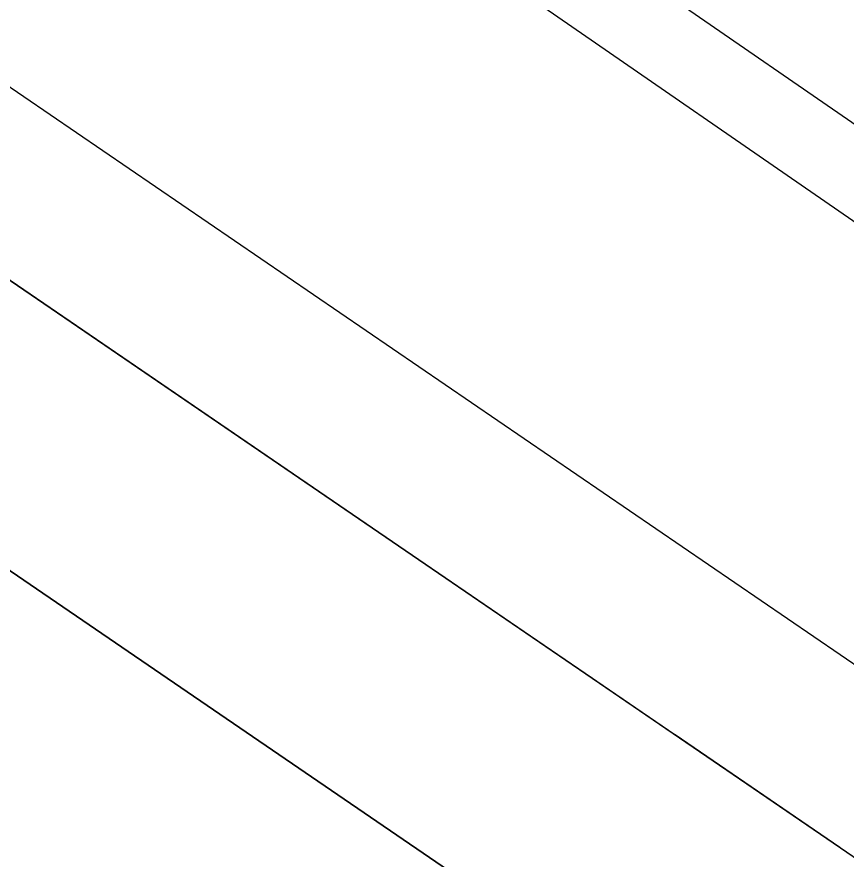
# Model space of a CAD drawing. Extents: x 363066 to 375462, y 6077936 to 6083550.
# Drawn here: x 373758.7 to 373810.6, y 6079677.7 to 6079730.4 of the extents above; entities that cross this region are included whole.
import ezdxf

# ---------------------------------------------------------------- set-up
doc = ezdxf.new("R2010")
doc.units = 0
doc.header["$LTSCALE"] = 5
doc.linetypes.add('foc-ACCESSROAD', pattern=[3.75, 2.5, -1.25])
for name, color, linetype in [('C-RW', 13, 'Continuous'), ('F-AR', 190, 'foc-ACCESSROAD'), ('F-RW', 190, 'Continuous'), ('P-PROPOSED', 10, 'Continuous')]:
    doc.layers.add(name, color=color, linetype=linetype)

msp = doc.modelspace()

# ---------------------------------------------------------------- linework, layer by layer
at = {"layer": 'C-RW', "flags": 128}
msp.add_lwpolyline([(373751.732, 6079700.197), (374115.481, 6079451.605), (374128.584, 6079441.828), (374146.168, 6079428.706), (374146.51, 6079428.451), (374148.966, 6079426.618), (374166.731, 6079413.362), (374170.548, 6079410.513), (374170.905, 6079410.248), (374187.061, 6079398.192), (374218.103, 6079375.028), (374241.216, 6079357.781), (374242.137, 6079357.094), (374253.829, 6079348.369), (374263.121, 6079341.996), (374279.633, 6079330.663), (374290.363, 6079323.313), (374305.24, 6079313.11), (374533.468, 6079156.598), (374612.152, 6079102.635), (374613.969, 6079101.389)], dxfattribs=at)
at = {"layer": 'F-AR', "flags": 128}
msp.add_lwpolyline([(374614.729, 6079127.841), (374545.682, 6079175.405), (374534.209, 6079183.148), (374316.004, 6079330.386), (374301.043, 6079340.482), (374291.725, 6079346.769), (374275.108, 6079357.984), (374252.704, 6079373.103), (374194.312, 6079412.494), (374180.13, 6079422.08), (374177.79, 6079423.825), (374177.477, 6079424.059), (374173.62, 6079426.937), (374155.665, 6079440.335), (374153.395, 6079442.029), (374153.097, 6079442.252), (374135.283, 6079455.545), (374124.202, 6079463.814), (373752.233, 6079718.024), (373722.624, 6079738.259), (373661.396, 6079780.103), (373598.383, 6079823.188), (373426.055, 6079941.02), (373380.01, 6079972.505), (373040.913, 6080204.387), (373025.12, 6080215.245), (373000.192, 6080232.384), (372976.36, 6080248.77), (372972.972, 6080251.176), (372964.687, 6080256.795), (372930.966, 6080279.98), (372924.898, 6080284.152), (372703.727, 6080438.64), (372514.399, 6080567.205), (372439.875, 6080629.51), (372369.353, 6080693.246), (372304.414, 6080754.063), (372257.298, 6080799.083), (372151.771, 6080899.927), (372122.392, 6080928.003), (371974.434, 6081069.391), (371703.587, 6081326.33), (371676.619, 6081350.57), (371654.039, 6081370.866), (371650.279, 6081374.246), (371640.799, 6081382.767), (371627.675, 6081394.564), (371620.75, 6081400.789), (371618.084, 6081403.185), (371607.67, 6081413.058), (371380.18, 6081628.78), (371336.849, 6081669.871), (371325.371, 6081680.755), (371314.489, 6081691.073), (371134.147, 6081862.086), (371112.25, 6081881.2), (371090.522, 6081896.735), (371067.975, 6081911.056), (371044.677, 6081924.119), (371033.313, 6081929.89), (371004.399, 6081942.783), (370896.232, 6081973.897), (370837.326, 6081982.459), (370817.538, 6081985.335), (370802.694, 6081987.493), (370777.959, 6081991.088), (370758.171, 6081993.965), (370550.474, 6082024.164), (370520.421, 6082028.533), (370350.091, 6082053.296), (370271.564, 6082065.845), (370241.333, 6082070.134), (370193.472, 6082076.934), (370178.63, 6082079.047), (370132.447, 6082085.601), (369884.368, 6082121.498), (369881.03, 6082122.051), (369840.269, 6082128.801), (369740.301, 6082145.359), (369717.32, 6082148.848), (369233.116, 6082222.366), (368924.176, 6082264.558), (368916.797, 6082265.565), (368902.101, 6082267.573), (368894.119, 6082268.709), (368882.275, 6082270.397), (368800.752, 6082281.928), (368678.388, 6082297.546), (368614.28, 6082302.431), (368549.633, 6082305.142), (368533.5, 6082305.819), (368521.106, 6082306.338), (368516.367, 6082306.538), (368496.47, 6082307.381), (368488.452, 6082307.722), (368462.267, 6082308.832), (368451.25, 6082309.298), (368089.192, 6082324.571), (368023.209, 6082327.355), (368015.194, 6082327.701), (368008.137, 6082327.991), (368000.112, 6082328.329), (367845.49, 6082336.499), (367809.011, 6082338.426), (367793.871, 6082339.227), (367789.025, 6082339.483), (367783.857, 6082339.755), (367782.26, 6082339.84), (367320.291, 6082361.921), (367319.499, 6082361.984), (367293.852, 6082364.226), (367263.751, 6082366.868), (367228.099, 6082369.995), (367182.484, 6082377.159), (367181.219, 6082377.359), (367179.991, 6082377.555), (367086.079, 6082393.238), (367036.92, 6082398.793), (367000.467, 6082400.176), (366542.2, 6082406.545), (366530.92, 6082406.703), (366524.537, 6082406.792), (366514.63, 6082407.246), (366478.94, 6082408.88), (366458.583, 6082410.078), (366008.313, 6082436.57), (365897.659, 6082443.082), (365812.635, 6082442.775), (365735.747, 6082435.489), (365734.948, 6082435.351), (365720.169, 6082432.786), (365680.404, 6082425.886), (365662.503, 6082421.342), (365632.093, 6082413.627), (365325.942, 6082335.928), (365324.765, 6082335.601), (365310.304, 6082331.611), (365281.368, 6082323.631), (365257.574, 6082317.069), (365251.981, 6082315.527), (365249.564, 6082314.859), (365246.963, 6082314.142), (365230.28, 6082309.541), (365214.702, 6082305.243), (365168.825, 6082292.563), (365156.98, 6082289.29), (365154.353, 6082288.564), (365103.071, 6082274.392), (365089.303, 6082271.044), (365071.772, 6082266.781), (364882.826, 6082220.823), (364819.324, 6082205.381), (364772.295, 6082191.564), (364655.524, 6082157.262), (364593.205, 6082146.556), (364557.706, 6082140.458), (364542.83, 6082139.054), (364527.912, 6082138.172), (364512.973, 6082137.816), (364498.031, 6082137.983), (364483.104, 6082138.675), (364468.211, 6082139.891), (364453.369, 6082141.629), (364438.597, 6082143.887), (364436.435, 6082144.281), (364430.947, 6082145.333), (364423.916, 6082146.69), (364422.508, 6082146.979), (364421.165, 6082147.268), (364413.574, 6082148.971), (364409.337, 6082149.951), (364394.885, 6082153.749), (364380.575, 6082158.052), (364366.425, 6082162.856), (364352.452, 6082168.153), (364338.674, 6082173.937), (364325.107, 6082180.202), (364317.95, 6082183.791), (364316.416, 6082184.591), (364311.796, 6082187.072), (364298.707, 6082194.297), (364292.626, 6082197.748), (364290.951, 6082198.724), (364288.475, 6082200.225), (364285.852, 6082201.841), (364281.704, 6082204.466), (364277.874, 6082206.909), (364273.286, 6082209.898), (364249.066, 6082227.398), (364237.922, 6082235.903), (364220.375, 6082249.295), (364212.912, 6082254.991), (364194.584, 6082268.979), (364190.294, 6082273.174), (364189.977, 6082273.485), (364175.034, 6082288.101), (364160.18, 6082302.633), (364156.062, 6082306.66), (364152.387, 6082310.255), (364148.258, 6082314.294), (364118.219, 6082343.68), (364029.48, 6082424.484), (364028.013, 6082425.82), (363999.952, 6082445.993), (363988.978, 6082453.882), (363972.744, 6082465.552), (363949.572, 6082482.211), (363939.18, 6082487.473), (363936.378, 6082488.892), (363921.22, 6082496.569), (363918.42, 6082497.986), (363880.009, 6082517.439), (363807.145, 6082539.107), (363778.072, 6082544.416), (363738.723, 6082551.602), (363724.106, 6082554.272), (363719.053, 6082555.195), (363709.354, 6082556.965), (363371.537, 6082618.671), (363199.686, 6082651.356), (363187.75, 6082653.626), (363151.603, 6082651.251), (363087.31, 6082637.386)], dxfattribs=at)
at = {"layer": 'F-RW', "flags": 128}
for points in [[(373752.566, 6079729.904), (374130.009, 6079471.96), (374139.75, 6079464.691), (374157.717, 6079451.283), (374160.132, 6079449.481), (374178.213, 6079435.991), (374182.097, 6079433.092), (374198.542, 6079420.819), (374256.213, 6079377.784), (374268.379, 6079368.705), (374278.131, 6079362.016), (374294.651, 6079350.681), (374303.581, 6079344.562), (374318.474, 6079334.348), (374534.298, 6079186.339), (374614.823, 6079131.114)], [(374614.482, 6079119.229), (374533.966, 6079174.447), (374313.181, 6079325.854), (374298.294, 6079336.064), (374288.637, 6079342.678), (374272.127, 6079354.008), (374262.56, 6079360.571), (374250.222, 6079369.794), (374193.993, 6079411.849), (374188.253, 6079416.017), (374180.13, 6079422.08), (374177.79, 6079423.825), (374177.477, 6079424.059), (374173.62, 6079426.937), (374155.665, 6079440.335), (374153.395, 6079442.029), (374153.097, 6079442.252), (374135.283, 6079455.545), (374124.202, 6079463.814), (373752.233, 6079718.024)], [(373752.233, 6079718.024), (374124.202, 6079463.814), (374135.283, 6079455.545), (374153.395, 6079442.029), (374155.665, 6079440.335), (374173.62, 6079426.937), (374177.79, 6079423.825), (374180.13, 6079422.079), (374188.253, 6079416.017), (374193.985, 6079411.816), (374250.219, 6079369.788), (374262.56, 6079360.571), (374272.127, 6079354.008), (374288.633, 6079342.688), (374298.294, 6079336.064), (374313.181, 6079325.854), (374533.966, 6079174.445), (374614.482, 6079119.226)], [(374613.969, 6079101.388), (374612.152, 6079102.634), (374533.468, 6079156.598), (374305.24, 6079313.11), (374290.363, 6079323.313), (374279.629, 6079330.674), (374263.121, 6079341.996), (374253.829, 6079348.369), (374242.137, 6079357.094), (374241.216, 6079357.781), (374218.103, 6079375.028), (374187.06, 6079398.192), (374170.905, 6079410.248), (374166.731, 6079413.362), (374148.966, 6079426.618), (374146.51, 6079428.451), (374128.584, 6079441.828), (374115.481, 6079451.605), (373751.732, 6079700.197)]]:
    msp.add_lwpolyline(points, dxfattribs=at)
at = {"layer": 'P-PROPOSED', "flags": 128}
msp.add_lwpolyline([(373755.58, 6079755.968), (374156.942, 6079478.525), (374180.065, 6079480.976), (374384.659, 6079878.002), (374400.13, 6079863.073), (374403.895, 6079859.44), (374540.554, 6080130.057), (374555.937, 6080119.734), (374663.318, 6080115.387), (374695.699, 6080157.989), (374815.363, 6080152.984), (374815.572, 6080157.978), (374693.3, 6080163.092), (374660.916, 6080120.487), (374557.55, 6080124.671), (374538.642, 6080137.36), (374536.372, 6080132.864), (374402.489, 6079867.744), (374383.294, 6079886.265), (374176.857, 6079485.662), (374158.259, 6079483.691), (373758.351, 6079760.129)], dxfattribs=at)

doc.saveas('drawing.dxf')
